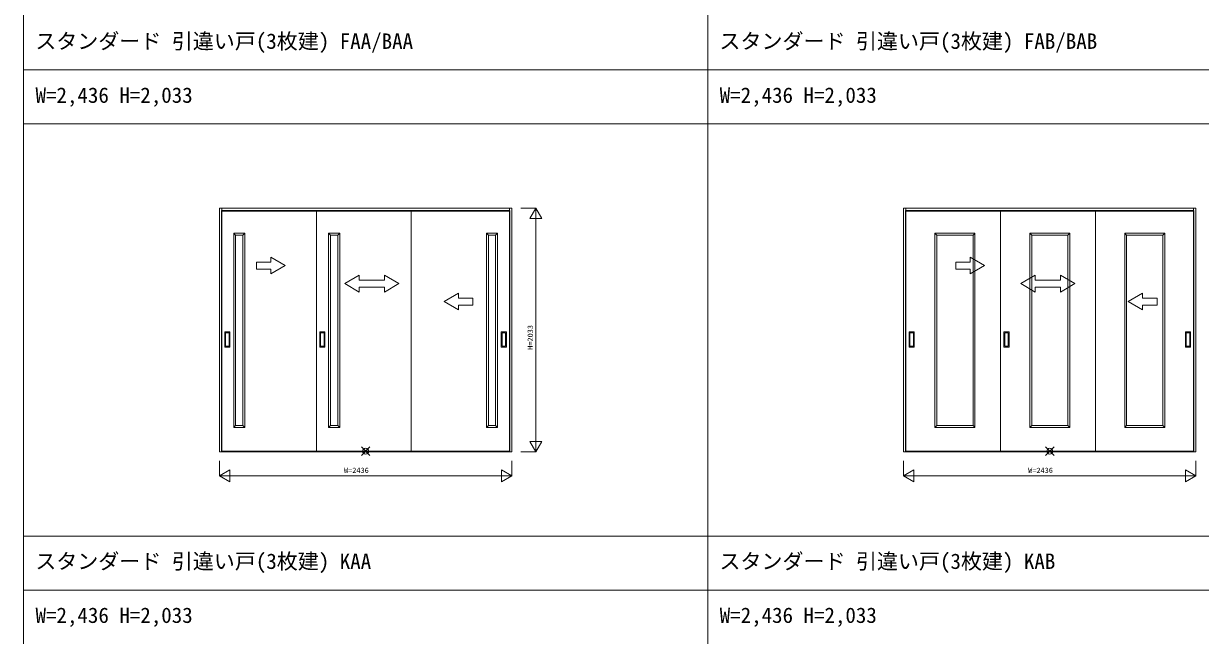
# Model space of a CAD drawing. Units: millimetres, scale not verified. Extents: x -14341 to 14341, y -10000 to 10000.
# Drawn here: x -14341 to -4535, y 1 to 5102 of the extents above; entities that cross this region are included whole.
import ezdxf
from ezdxf.enums import TextEntityAlignment as Align

# ---------------------------------------------------------------- set-up
doc = ezdxf.new("R2010")
doc.units = ezdxf.units.MM
doc.header["$LTSCALE"] = 50
doc.layers.add('0-0_0', color=7, linetype='Continuous')
for name, color, linetype, lineweight in [('0-1_YKK_F1', 7, 'Continuous', 18), ('0-2_YKK_IN', 1, 'Continuous', 18), ('0-3_YKK_A1', 4, 'Continuous', 18), ('0-4_YKK_N1', 2, 'Continuous', 18)]:
    doc.layers.add(name, color=color, linetype=linetype, lineweight=lineweight)
doc.styles.add('ＭＳ ゴシック', font='')
doc.styles.get('ＭＳ ゴシック').set_extended_font_data('MS Gothic')

msp = doc.modelspace()

# ---------------------------------------------------------------- linework, layer by layer
at = {"layer": '0-1_YKK_F1'}
for p, q in [((-14340.51, -10000), (-14340.51, 10000)), ((-8640.51, -10000), (-8640.51, 9500)), ((-14340.51, 4715), (14159.49, 4715)), ((-14340.51, 4265), (14159.49, 4265)), ((-14340.51, 830), (14159.49, 830)), ((-14340.51, 380), (14159.49, 380))]:
    msp.add_line(p, q, dxfattribs=at)
at = {"layer": '0-2_YKK_IN'}
for p, q in [((-11525.86, 1502.14), (-11455.15, 1572.86)), ((-11525.86, 1572.86), (-11455.15, 1502.14)), ((-5825.86, 1502.14), (-5755.15, 1572.86)), ((-5825.86, 1572.86), (-5755.15, 1502.14))]:
    msp.add_line(p, q, dxfattribs=at)
for centre in [(-11490.51, 1537.5), (-5790.51, 1537.5)]:
    msp.add_circle(centre, 25, dxfattribs=at)
at = {"layer": '0-3_YKK_A1'}
for p, q in [((-12692.01, 3543), (-11869.01, 3543)), ((-12692.01, 1539), (-12692.01, 3543)), ((-12688.51, 3564), (-12688.51, 1531)), ((-10292.51, 3540), (-12688.51, 3540)), ((-10292.51, 3537), (-12688.51, 3537)), ((-11901.01, 3543), (-11080.01, 3543)), ((-11901.01, 1539), (-11901.01, 3543)), ((-10292.51, 1531), (-10292.51, 3564)), ((-10289.01, 1539), (-10289.01, 3543)), ((-6992.01, 3543), (-6169.01, 3543)), ((-6992.01, 1539), (-6992.01, 3543)), ((-6988.51, 3564), (-6988.51, 1531)), ((-4592.51, 3540), (-6988.51, 3540)), ((-4592.51, 3537), (-6988.51, 3537)), ((-6201.01, 3543), (-5380.01, 3543)), ((-6201.01, 1539), (-6201.01, 3543)), ((-5410.01, 1539), (-5410.01, 3543)), ((-4592.51, 1531), (-4592.51, 3564)), ((-12589.51, 3354.5), (-12497.51, 3354.5)), ((-12573.51, 3338.5), (-12589.51, 3354.5)), ((-12573.51, 3338.5), (-12513.51, 3338.5)), ((-12513.51, 3338.5), (-12497.51, 3354.5)), ((-12513.51, 3338.5), (-12513.51, 1750.5)), ((-12497.51, 3354.5), (-12497.51, 1734.5)), ((-11798.51, 3354.5), (-11706.51, 3354.5)), ((-11782.51, 3338.5), (-11798.51, 3354.5)), ((-11782.51, 3338.5), (-11722.51, 3338.5)), ((-11722.51, 3338.5), (-11706.51, 3354.5)), ((-11722.51, 3338.5), (-11722.51, 1750.5)), ((-11706.51, 3354.5), (-11706.51, 1734.5)), ((-10483.51, 3354.5), (-10483.51, 1734.5)), ((-10391.51, 3354.5), (-10483.51, 3354.5)), ((-10467.51, 3338.5), (-10483.51, 3354.5)), ((-10467.51, 3338.5), (-10467.51, 1750.5)), ((-10407.51, 3338.5), (-10467.51, 3338.5)), ((-10407.51, 3338.5), (-10391.51, 3354.5)), ((-6747.34, 3354.5), (-6747.34, 1734.5)), ((-6413.67, 3354.5), (-6747.34, 3354.5)), ((-6731.34, 3338.5), (-6747.34, 3354.5)), ((-6731.34, 3338.5), (-6731.34, 1750.5)), ((-6429.67, 3338.5), (-6731.34, 3338.5)), ((-6429.67, 3338.5), (-6413.67, 3354.5)), ((-5957.01, 3354.5), (-5957.01, 1734.5)), ((-5624.01, 3354.5), (-5957.01, 3354.5)), ((-5941.01, 3338.5), (-5957.01, 3354.5)), ((-5941.01, 3338.5), (-5941.01, 1750.5)), ((-5640.01, 3338.5), (-5941.01, 3338.5)), ((-5640.01, 3338.5), (-5624.01, 3354.5)), ((-5166.01, 3354.5), (-5166.01, 1734.5)), ((-4833.01, 3354.5), (-5166.01, 3354.5)), ((-5150.01, 3338.5), (-5166.01, 3354.5)), ((-5150.01, 3338.5), (-5150.01, 1750.5)), ((-4849.01, 3338.5), (-5150.01, 3338.5)), ((-4849.01, 3338.5), (-4833.01, 3354.5)), ((-12160.51, 3084), (-12280.51, 3153.28)), ((-12280.51, 3114), (-12280.51, 3153.28)), ((-6333.01, 3084), (-6453.01, 3153.28)), ((-6453.01, 3114), (-6453.01, 3153.28)), ((-12160.51, 3084), (-12280.51, 3014.72)), ((-12280.51, 3014.72), (-12280.51, 3054)), ((-6333.01, 3084), (-6453.01, 3014.72)), ((-6453.01, 3014.72), (-6453.01, 3054)), ((-11663.39, 2934), (-11543.39, 3003.28)), ((-11543.39, 3003.28), (-11543.39, 2964)), ((-11543.39, 2964), (-11333.39, 2964)), ((-11333.39, 3003.28), (-11333.39, 2964)), ((-11213.39, 2934), (-11333.39, 3003.28)), ((-6031.01, 2934), (-5911.01, 3003.28)), ((-5911.01, 3003.28), (-5911.01, 2964)), ((-5911.01, 2964), (-5701.01, 2964)), ((-5701.01, 3003.28), (-5701.01, 2964)), ((-5581.01, 2934), (-5701.01, 3003.28)), ((-11663.39, 2934), (-11543.39, 2864)), ((-11543.39, 2904), (-11543.39, 2864)), ((-11333.39, 2904), (-11543.39, 2904)), ((-11213.39, 2934), (-11333.39, 2864)), ((-11333.39, 2904), (-11333.39, 2864)), ((-10837.01, 2784), (-10717.01, 2853.28)), ((-10717.01, 2814), (-10717.01, 2853.28)), ((-6031.01, 2934), (-5911.01, 2864)), ((-5911.01, 2904), (-5911.01, 2864)), ((-5701.01, 2904), (-5911.01, 2904)), ((-5581.01, 2934), (-5701.01, 2864)), ((-5701.01, 2904), (-5701.01, 2864)), ((-5137.01, 2784), (-5017.01, 2853.28)), ((-5017.01, 2814), (-5017.01, 2853.28)), ((-10837.01, 2784), (-10717.01, 2714.72)), ((-10717.01, 2714.72), (-10717.01, 2754)), ((-5137.01, 2784), (-5017.01, 2714.72)), ((-5017.01, 2714.72), (-5017.01, 2754)), ((-12663.01, 2404.5), (-12663.01, 2532.5)), ((-12622.01, 2533.5), (-12662.01, 2533.5)), ((-12657.01, 2414.5), (-12657.01, 2522.5)), ((-12656.01, 2523.5), (-12628.01, 2523.5)), ((-12627.01, 2522.5), (-12627.01, 2414.5)), ((-12621.01, 2404.5), (-12621.01, 2532.5)), ((-11872.01, 2404.5), (-11872.01, 2532.5)), ((-11831.01, 2533.5), (-11871.01, 2533.5)), ((-11866.01, 2414.5), (-11866.01, 2522.5)), ((-11865.01, 2523.5), (-11837.01, 2523.5)), ((-11836.01, 2522.5), (-11836.01, 2414.5)), ((-11830.01, 2404.5), (-11830.01, 2532.5)), ((-10360.01, 2404.5), (-10360.01, 2532.5)), ((-10359.01, 2533.5), (-10319.01, 2533.5)), ((-10354.01, 2522.5), (-10354.01, 2414.5)), ((-10325.01, 2523.5), (-10353.01, 2523.5)), ((-10324.01, 2414.5), (-10324.01, 2522.5)), ((-10318.01, 2404.5), (-10318.01, 2532.5)), ((-6963.01, 2404.5), (-6963.01, 2532.5)), ((-6922.01, 2533.5), (-6962.01, 2533.5)), ((-6957.01, 2414.5), (-6957.01, 2522.5)), ((-6956.01, 2523.5), (-6928.01, 2523.5)), ((-6927.01, 2522.5), (-6927.01, 2414.5)), ((-6921.01, 2404.5), (-6921.01, 2532.5)), ((-6172.01, 2404.5), (-6172.01, 2532.5)), ((-6131.01, 2533.5), (-6171.01, 2533.5)), ((-6166.01, 2414.5), (-6166.01, 2522.5)), ((-6165.01, 2523.5), (-6137.01, 2523.5)), ((-6136.01, 2522.5), (-6136.01, 2414.5)), ((-6130.01, 2404.5), (-6130.01, 2532.5)), ((-4660.01, 2404.5), (-4660.01, 2532.5)), ((-4659.01, 2533.5), (-4619.01, 2533.5)), ((-4654.01, 2522.5), (-4654.01, 2414.5)), ((-4625.01, 2523.5), (-4653.01, 2523.5)), ((-4624.01, 2414.5), (-4624.01, 2522.5)), ((-4618.01, 2404.5), (-4618.01, 2532.5)), ((-12622.01, 2403.5), (-12662.01, 2403.5)), ((-12628.01, 2413.5), (-12656.01, 2413.5)), ((-11831.01, 2403.5), (-11871.01, 2403.5)), ((-11837.01, 2413.5), (-11865.01, 2413.5)), ((-10359.01, 2403.5), (-10319.01, 2403.5)), ((-10353.01, 2413.5), (-10325.01, 2413.5)), ((-6922.01, 2403.5), (-6962.01, 2403.5)), ((-6928.01, 2413.5), (-6956.01, 2413.5)), ((-6131.01, 2403.5), (-6171.01, 2403.5)), ((-6137.01, 2413.5), (-6165.01, 2413.5)), ((-4659.01, 2403.5), (-4619.01, 2403.5)), ((-4653.01, 2413.5), (-4625.01, 2413.5)), ((-12573.51, 1750.5), (-12589.51, 1734.5)), ((-12513.51, 1750.5), (-12497.51, 1734.5)), ((-11782.51, 1750.5), (-11798.51, 1734.5)), ((-11722.51, 1750.5), (-11706.51, 1734.5)), ((-10467.51, 1750.5), (-10483.51, 1734.5)), ((-10407.51, 1750.5), (-10391.51, 1734.5)), ((-6731.34, 1750.5), (-6747.34, 1734.5)), ((-6429.67, 1750.5), (-6413.67, 1734.5)), ((-5941.01, 1750.5), (-5957.01, 1734.5)), ((-5640.01, 1750.5), (-5624.01, 1734.5)), ((-5150.01, 1750.5), (-5166.01, 1734.5)), ((-4849.01, 1750.5), (-4833.01, 1734.5)), ((-11869.01, 1539), (-12692.01, 1539)), ((-12688.51, 1535), (-10292.51, 1535)), ((-12688.51, 1531), (-10292.51, 1531)), ((-11080.01, 1539), (-11901.01, 1539)), ((-11110.01, 1539), (-10289.01, 1539)), ((-6169.01, 1539), (-6992.01, 1539)), ((-6988.51, 1535), (-4592.51, 1535)), ((-6988.51, 1531), (-4592.51, 1531)), ((-5380.01, 1539), (-6201.01, 1539)), ((-4589.01, 1539), (-5410.01, 1539))]:
    msp.add_line(p, q, dxfattribs=at)
for points in [[(-10292.51, 1531), (-10272.51, 1531), (-10272.51, 3564), (-12708.51, 3564), (-12708.51, 1531), (-12688.51, 1531)], [(-10289.01, 3543), (-11110.01, 3543), (-11110.01, 1539)], [(-4592.51, 1531), (-4572.51, 1531), (-4572.51, 3564), (-7008.51, 3564), (-7008.51, 1531), (-6988.51, 1531)], [(-5410.01, 3543), (-4589.01, 3543), (-4589.01, 1539)], [(-12497.51, 1734.5), (-12589.51, 1734.5), (-12589.51, 3354.5)], [(-12513.51, 1750.5), (-12573.51, 1750.5), (-12573.51, 3338.5)], [(-11706.51, 1734.5), (-11798.51, 1734.5), (-11798.51, 3354.5)], [(-11722.51, 1750.5), (-11782.51, 1750.5), (-11782.51, 3338.5)], [(-10483.51, 1734.5), (-10391.51, 1734.5), (-10391.51, 3354.5)], [(-10467.51, 1750.5), (-10407.51, 1750.5), (-10407.51, 3338.5)], [(-6747.34, 1734.5), (-6413.67, 1734.5), (-6413.67, 3354.5)], [(-6731.34, 1750.5), (-6429.67, 1750.5), (-6429.67, 3338.5)], [(-5957.01, 1734.5), (-5624.01, 1734.5), (-5624.01, 3354.5)], [(-5941.01, 1750.5), (-5640.01, 1750.5), (-5640.01, 3338.5)], [(-5166.01, 1734.5), (-4833.01, 1734.5), (-4833.01, 3354.5)], [(-5150.01, 1750.5), (-4849.01, 1750.5), (-4849.01, 3338.5)], [(-12280.51, 3114), (-12400.51, 3114), (-12400.51, 3054), (-12280.51, 3054)], [(-6453.01, 3114), (-6573.01, 3114), (-6573.01, 3054), (-6453.01, 3054)], [(-10717.01, 2814), (-10597.01, 2814), (-10597.01, 2754), (-10717.01, 2754)], [(-5017.01, 2814), (-4897.01, 2814), (-4897.01, 2754), (-5017.01, 2754)]]:
    msp.add_lwpolyline(points, dxfattribs=at)
for centre, start, end in [((-12662.01, 2532.5), 90, 180), ((-12656.01, 2522.5), 90, 180), ((-12628.01, 2522.5), 0, 90), ((-12622.01, 2532.5), 0, 90), ((-11871.01, 2532.5), 90, 180), ((-11865.01, 2522.5), 90, 180), ((-11837.01, 2522.5), 0, 90), ((-11831.01, 2532.5), 0, 90), ((-10359.01, 2532.5), 90, 180), ((-10353.01, 2522.5), 90, 180), ((-10325.01, 2522.5), 360, 90), ((-10319.01, 2532.5), 0, 90), ((-6962.01, 2532.5), 90, 180), ((-6956.01, 2522.5), 90, 180), ((-6928.01, 2522.5), 0, 90), ((-6922.01, 2532.5), 0, 90), ((-6171.01, 2532.5), 90, 180), ((-6165.01, 2522.5), 90, 180), ((-6137.01, 2522.5), 0, 90), ((-6131.01, 2532.5), 0, 90), ((-4659.01, 2532.5), 90, 180), ((-4653.01, 2522.5), 90, 180), ((-4625.01, 2522.5), 360, 90), ((-4619.01, 2532.5), 0, 90), ((-12662.01, 2404.5), 180, 270), ((-12656.01, 2414.5), 180, 270), ((-12628.01, 2414.5), 270, 0), ((-12622.01, 2404.5), 270, 0), ((-11871.01, 2404.5), 180, 270), ((-11865.01, 2414.5), 180, 270), ((-11837.01, 2414.5), 270, 0), ((-11831.01, 2404.5), 270, 0), ((-10359.01, 2404.5), 180, 270), ((-10353.01, 2414.5), 180, 270), ((-10325.01, 2414.5), 270, 360), ((-10319.01, 2404.5), 270, 0), ((-6962.01, 2404.5), 180, 270), ((-6956.01, 2414.5), 180, 270), ((-6928.01, 2414.5), 270, 0), ((-6922.01, 2404.5), 270, 0), ((-6171.01, 2404.5), 180, 270), ((-6165.01, 2414.5), 180, 270), ((-6137.01, 2414.5), 270, 0), ((-6131.01, 2404.5), 270, 0), ((-4659.01, 2404.5), 180, 270), ((-4653.01, 2414.5), 180, 270), ((-4625.01, 2414.5), 270, 360), ((-4619.01, 2404.5), 270, 0)]:
    msp.add_arc(centre, 1, start, end, dxfattribs=at)
at = {"layer": '0-4_YKK_N1'}
for p, q in [((-10197.51, 3564), (-10072.51, 3564)), ((-10072.51, 3564), (-10072.51, 1531)), ((-10122.51, 3477.4), (-10022.51, 3477.4)), ((-10122.51, 1617.6), (-10022.51, 1617.6)), ((-10197.51, 1531), (-10072.51, 1531)), ((-12708.51, 1331), (-12621.91, 1381)), ((-12621.91, 1381), (-12621.91, 1281)), ((-10359.11, 1381), (-10272.51, 1331)), ((-10272.51, 1456), (-10272.51, 1331)), ((-7008.51, 1331), (-6921.91, 1381)), ((-6921.91, 1381), (-6921.91, 1281)), ((-4659.11, 1381), (-4572.51, 1331)), ((-4572.51, 1456), (-4572.51, 1331)), ((-12708.51, 1331), (-12621.91, 1281)), ((-7008.51, 1331), (-6921.91, 1281))]:
    msp.add_line(p, q, dxfattribs=at)
for points in [[(-10122.51, 3477.4), (-10072.51, 3564), (-10022.51, 3477.4)], [(-10122.51, 1617.6), (-10072.51, 1531), (-10022.51, 1617.6)], [(-12708.51, 1456), (-12708.51, 1331), (-10272.51, 1331)], [(-10359.11, 1381), (-10359.11, 1281), (-10272.51, 1331)], [(-7008.51, 1456), (-7008.51, 1331), (-4572.51, 1331)], [(-4659.11, 1381), (-4659.11, 1281), (-4572.51, 1331)]]:
    msp.add_lwpolyline(points, dxfattribs=at)

# ---------------------------------------------------------------- texts
at = {"layer": '0-0_0', "style": 'ＭＳ ゴシック'}
for s, p in [('スタンダード 引違い戸(3枚建) FAA/BAA', (-14242.51, 4852.5)), ('スタンダード 引違い戸(3枚建) FAB/BAB', (-8542.51, 4852.5)), ('W=2,436 H=2,033', (-14240.51, 4402.5)), ('W=2,436 H=2,033', (-8540.51, 4402.5)), ('スタンダード 引違い戸(3枚建) KAA', (-14242.51, 517.5)), ('スタンダード 引違い戸(3枚建) KAB', (-8542.51, 517.5)), ('W=2,436 H=2,033', (-14240.51, 67.5)), ('W=2,436 H=2,033', (-8540.51, 67.5))]:
    msp.add_text(s, height=128.3, dxfattribs=at).set_placement(p, align=Align.BOTTOM_LEFT)
at = {"layer": '0-4_YKK_N1', "color": 7, "style": 'ＭＳ ゴシック'}
msp.add_text('H=2033', height=43.99, rotation=90, dxfattribs=at).set_placement((-10084.51, 2382.5), align=Align.BOTTOM_LEFT)
for p in [(-11670.51, 1343), (-5970.51, 1343)]:
    msp.add_text('W=2436', height=43.99, dxfattribs=at).set_placement(p, align=Align.BOTTOM_LEFT)

doc.saveas('drawing.dxf')
